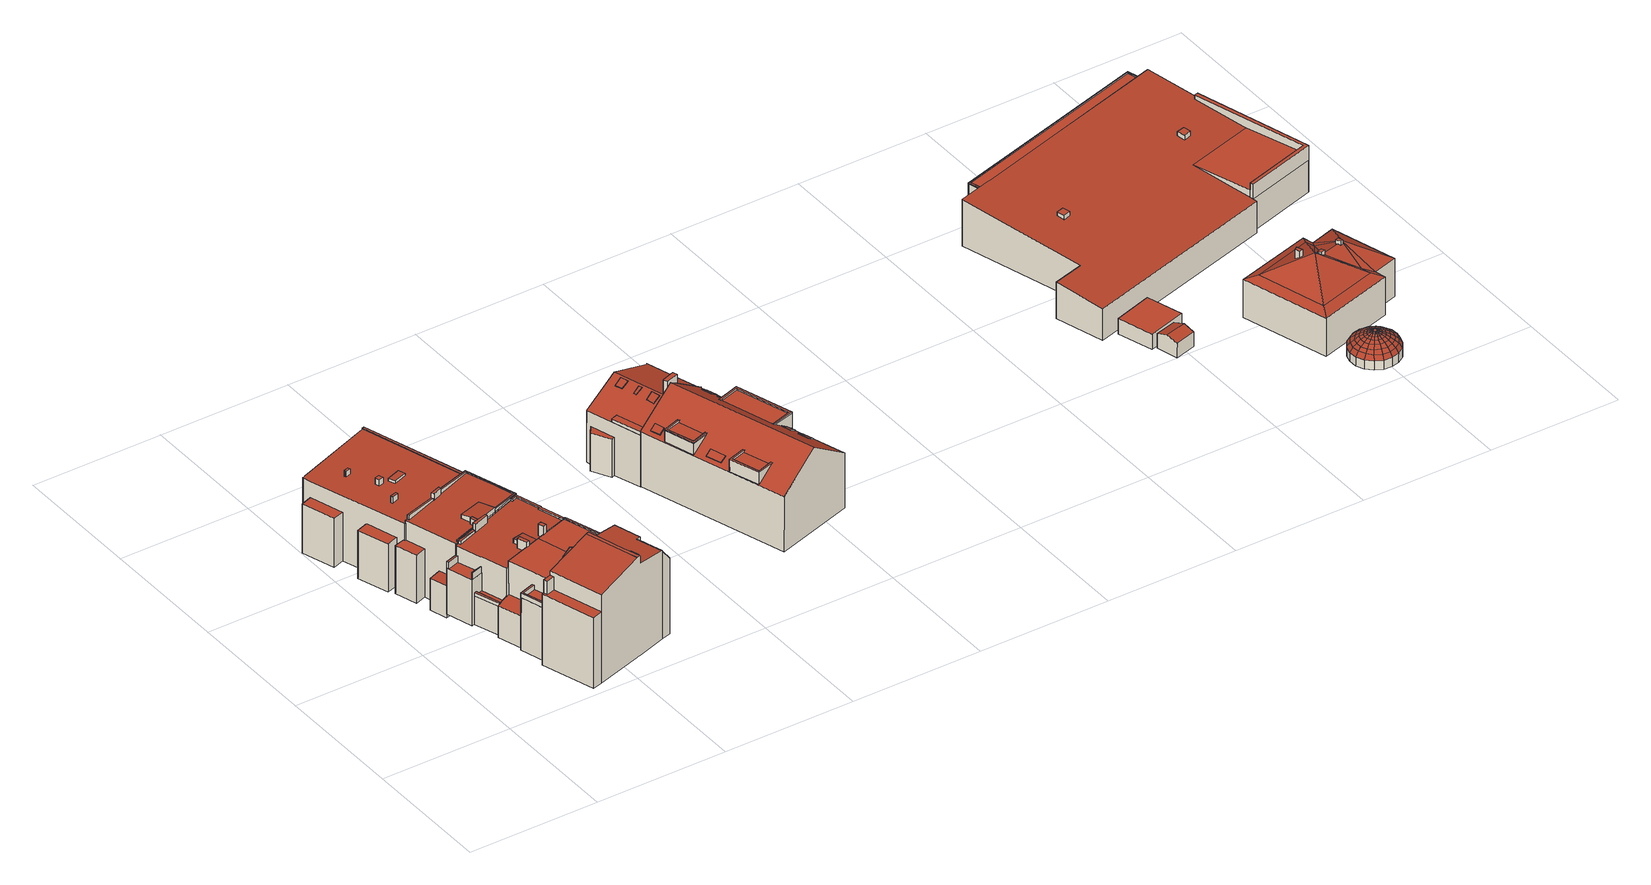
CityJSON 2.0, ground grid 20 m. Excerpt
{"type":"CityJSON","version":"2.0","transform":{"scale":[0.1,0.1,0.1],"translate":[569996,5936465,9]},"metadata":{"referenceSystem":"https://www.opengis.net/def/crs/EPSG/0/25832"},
"CityObjects":{
"building1":{"type":"Building","attributes":{"Grundfläche 2D":"140.501339","Grundhöhe NN":"10.313"},"children":["building1-1","building1-2","building1-3"],"geometry":[{"type":"Solid","lod":"3","boundaries":[[[[0,1,2,3,4,5,6]],[[7,0,6]],[[8,9,2,1,0,7,10,11,12,13]],[[14,15,16,17,18,19]],[[20,21,22,23,24,25,26,27]],[[28,29,30,31,32]],[[33,34,35,36,37,38,39]],[[12,11,18,17,8,13]],[[20,27,4,3,40,21]],[[41,42,43,31,19,18,11,10,7,6,5,4,27,44,45,46]],[[19,31,30,14]],[[14,30,29,15]],[[15,29,38,37,16]],[[37,47,48,49,50,21,40,3,2,9,8,17,16]],[[51,52,53,25,24,23,22,21,50,54]],[[26,25,53,55]],[[27,26,55,44]],[[34,33,56,57]],[[35,34,57,58]],[[47,37,36,35,58,59]],[[32,31,43,60]],[[39,28,32,60,56,33]],[[29,28,39,38]],[[41,46,45,44,55,53,52,51,54,50,49,48,47,59,58,57,56,60,43,42]]]],"semantics":{"surfaces":[{"type":"RoofSurface"},{"type":"WallSurface"},{"type":"GroundSurface"}],"values":[[0,0,0,0,0,0,0,1,1,1,1,1,1,1,1,1,1,1,1,1,1,1,1,2]]}}]},
"building1-1":{"type":"BuildingInstallation","parents":["building1"],"geometry":[{"type":"MultiSurface","lod":"3","boundaries":[[[61,62,63,64]],[[64,63,65]],[[61,64,65,66]],[[62,61,66]]],"semantics":{"surfaces":[{"type":"RoofSurface"},{"type":"WallSurface"}],"values":[0,1,1,1]}}]},
"building1-2":{"type":"BuildingInstallation","parents":["building1"],"geometry":[{"type":"MultiSurface","lod":"3","boundaries":[[[67,68,69,40,70,71,72]],[[21,40,69,20]],[[21,22,23,24,72,71,70,40]],[[72,24,73,67]],[[67,73,20,69,68]]],"semantics":{"surfaces":[{"type":"RoofSurface"},{"type":"WallSurface"}],"values":[0,1,1,1,1]}}]},
"building1-3":{"type":"BuildingInstallation","parents":["building1"],"geometry":[{"type":"MultiSurface","lod":"3","boundaries":[[[74,75,76,77]],[[77,76,78,79]],[[79,80,74,77]],[[75,74,80,81]],[[81,78,76,75]]],"semantics":{"surfaces":[{"type":"RoofSurface"},{"type":"WallSurface"}],"values":[0,1,1,1,1]}}]},
"building2":{"type":"Building","attributes":{"Grundfläche 2D":"118.192895","Grundhöhe NN":"10.357"},"children":["building2-1","building2-2","building2-3","building2-4","building2-5","building2-6","building2-7","building2-8","building2-9"],"geometry":[{"type":"Solid","lod":"3","boundaries":[[[[82,83,84,85,86,87,88,89,90,91]],[[92,93,94]],[[95,96,97,98,99,100,101,102,103,104,105,106,107,108,94,93,109,110]],[[108,107,108,94]],[[111,112,113,114,94,108,107]],[[115,116,117,118,119,120]],[[91,90,121,122]],[[83,82,91,122,123]],[[124,115,120,119,87,86,85,84,83,123,125]],[[94,114,126,127]],[[92,94,127,128]],[[93,92,128,129]],[[98,97,96,95,110,109,93,129,121,90,130]],[[89,88,87,119,118,101,100,99,98,130,90]],[[114,113,112,111,107,106,105,104,103,102,101,118,131,132,133,126]],[[116,115,124,134]],[[131,118,117,116,134,135]],[[121,129,128,127,126,133,132,131,135,134,124,125,123,122]]]],"semantics":{"surfaces":[{"type":"RoofSurface"},{"type":"WallSurface"},{"type":"GroundSurface"}],"values":[[0,0,0,0,0,0,1,1,1,1,1,1,1,1,1,1,1,2]]}}]},
"building2-1":{"type":"BuildingInstallation","parents":["building2"],"geometry":[{"type":"MultiSurface","lod":"3","boundaries":[[[136,137,138,130]],[[137,136,91,82]],[[138,137,82,89]],[[130,138,89,90]],[[136,130,90,91]]],"semantics":{"surfaces":[{"type":"RoofSurface"},{"type":"WallSurface"}],"values":[0,1,1,1,1]}}]},
"building2-2":{"type":"BuildingInstallation","parents":["building2"],"geometry":[{"type":"MultiSurface","lod":"3","boundaries":[[[139,140,141,142,143,144,145]],[[146,143,142,141,88,147]],[[146,84,144,143]],[[84,85,86,87,140,139,145,144]],[[140,87,88,141]]],"semantics":{"surfaces":[{"type":"RoofSurface"},{"type":"WallSurface"}],"values":[0,1,1,1,1]}}]},
"building2-3":{"type":"BuildingInstallation","parents":["building2"],"geometry":[{"type":"MultiSurface","lod":"3","boundaries":[[[148,149,150,151,152]],[[153,154,155,156,149,148,152]],[[150,149,156,157]],[[157,95,151,150]],[[151,95,96,153,152]]],"semantics":{"surfaces":[{"type":"RoofSurface"},{"type":"WallSurface"}],"values":[0,1,1,1,1]}}]},
"building2-4":{"type":"BuildingInstallation","parents":["building2"],"geometry":[{"type":"MultiSurface","lod":"3","boundaries":[[[158,159,160,161,162,163,164,165,166,167,168,169,170]],[[111,112,113,114,168,167,166,165]],[[114,94,169,168]],[[94,92,170,169]],[[92,93,158,170]],[[93,109,159,158]],[[109,171,160,159]],[[161,160,171,172]],[[173,162,161,172]],[[173,174,163,162]],[[164,163,174,108]],[[108,111,165,164]]],"semantics":{"surfaces":[{"type":"RoofSurface"},{"type":"WallSurface"}],"values":[0,1,1,1,1,1,1,1,1,1,1,1]}}]},
"building2-5":{"type":"BuildingInstallation","parents":["building2"],"geometry":[{"type":"MultiSurface","lod":"3","boundaries":[[[175,176,177,178]],[[105,106,177,176]],[[106,179,178,177]],[[175,178,179,180]],[[180,105,176,175]]],"semantics":{"surfaces":[{"type":"RoofSurface"},{"type":"WallSurface"}],"values":[0,1,1,1,1]}}]},
"building2-6":{"type":"BuildingInstallation","parents":["building2"],"geometry":[{"type":"MultiSurface","lod":"3","boundaries":[[[154,181,182]],[[153,181,154]],[[97,183,182,181]],[[154,182,183,155]],[[181,153,96,97]]],"semantics":{"surfaces":[{"type":"RoofSurface"},{"type":"WallSurface"}],"values":[0,0,1,1,1]}}]},
"building2-7":{"type":"BuildingInstallation","parents":["building2"],"geometry":[{"type":"MultiSurface","lod":"3","boundaries":[[[184,185,186,187]],[[188,189,187,186]],[[190,184,187,189,191]],[[190,102,185,184]],[[103,188,186,185,102]]],"semantics":{"surfaces":[{"type":"RoofSurface"},{"type":"WallSurface"}],"values":[0,1,1,1,1]}}]},
"building2-8":{"type":"BuildingInstallation","parents":["building2"],"geometry":[{"type":"MultiSurface","lod":"3","boundaries":[[[188,192,193,194,189]],[[104,195,193,192]],[[194,193,195,196]],[[191,189,194,196]],[[192,188,103,104]]],"semantics":{"surfaces":[{"type":"RoofSurface"},{"type":"WallSurface"}],"values":[0,1,1,1,1]}}]},
"building2-9":{"type":"BuildingInstallation","parents":["building2"],"geometry":[{"type":"MultiSurface","lod":"3","boundaries":[[[197,198,199,200]],[[200,199,115,116]],[[197,200,116,117]],[[198,197,117,120]],[[199,198,120,115]]],"semantics":{"surfaces":[{"type":"RoofSurface"},{"type":"WallSurface"}],"values":[0,1,1,1,1]}}]},
"building3":{"type":"Building","attributes":{"Grundfläche 2D":"124.914916","Grundhöhe NN":"10.316"},"children":["building3-1","building3-2","building3-3","building3-4"],"geometry":[{"type":"Solid","lod":"3","boundaries":[[[[201,202,203,204,205,206]],[[207,208,209,210,211,212,213,214,215,216,217]],[[216,217,216,215]],[[218,219,220,221,217,216,215,222,223,224,225,226,227,228]],[[229,228,227]],[[230,231,232,233,234,235]],[[236,237,238,239,240,241]],[[242,201,206,238,237,243]],[[202,201,242,51]],[[244,204,203,202,51,54]],[[59,225,224,223,222,215,214,213,212,204,244,49,48]],[[232,231,230,235,245,229,227,226,225,59,246]],[[229,245,235,247,248,228]],[[218,228,248,249]],[[250,239,209,208,207,217,221,220,219,218,249,251]],[[211,210,209,239,238,206,205,204,212]],[[233,232,246,252]],[[234,233,252,253]],[[235,234,253,247]],[[254,255,236,241,240,239,250,256]],[[237,236,255,243]],[[51,242,243,255,254,256,250,251,249,248,247,253,252,246,59,48,49,244,54]]]],"semantics":{"surfaces":[{"type":"RoofSurface"},{"type":"WallSurface"},{"type":"GroundSurface"}],"values":[[0,0,0,0,0,0,0,1,1,1,1,1,1,1,1,1,1,1,1,1,1,2]]}}]},
"building3-1":{"type":"BuildingInstallation","parents":["building3"],"geometry":[{"type":"MultiSurface","lod":"3","boundaries":[[[257,258,259,260,261,262]],[[206,201,260,259]],[[201,202,261,260]],[[202,203,262,261]],[[203,263,257,262]],[[258,257,263,205]],[[258,205,206,259]]],"semantics":{"surfaces":[{"type":"RoofSurface"},{"type":"WallSurface"}],"values":[0,1,1,1,1,1,1]}}]},
"building3-2":{"type":"BuildingInstallation","parents":["building3"],"geometry":[{"type":"MultiSurface","lod":"3","boundaries":[[[264,265,266,267]],[[268,269,270,271,266,265]],[[214,215,222,269,268,265,264,213]],[[222,272,270,269]],[[273,267,266,271,270,272,216]],[[273,213,264,267]]],"semantics":{"surfaces":[{"type":"RoofSurface"},{"type":"WallSurface"}],"values":[0,0,1,1,1,1]}}]},
"building3-3":{"type":"BuildingInstallation","parents":["building3"],"geometry":[{"type":"MultiSurface","lod":"3","boundaries":[[[274,275,276,277,278,279,280,281]],[[276,275,224,225]],[[225,226,227,229,277,276]],[[278,277,229,228]],[[279,278,228,218]],[[218,219,220,281,280,279]],[[224,275,274,281,220,282]]],"semantics":{"surfaces":[{"type":"RoofSurface"},{"type":"WallSurface"}],"values":[0,1,1,1,1,1,1]}}]},
"building3-4":{"type":"BuildingInstallation","parents":["building3"],"geometry":[{"type":"MultiSurface","lod":"3","boundaries":[[[283,284,285,286,287,245,288,289]],[[232,285,284,231]],[[232,233,286,285]],[[233,234,287,286]],[[234,235,245,287]],[[230,288,245,235]],[[230,290,289,288]],[[283,289,290,291]],[[291,231,284,283]]],"semantics":{"surfaces":[{"type":"RoofSurface"},{"type":"WallSurface"}],"values":[0,1,1,1,1,1,1,1,1]}}]},
"building4":{"type":"Building","attributes":{"Grundfläche 2D":"240.036186","Grundhöhe NN":"9.561"},"children":["building4-1","building4-2","building4-3","building4-4","building4-5"],"geometry":[{"type":"Solid","lod":"3","boundaries":[[[[292,293,294,295,296,297,298,299,300,301,302,303]],[[304,305,306,307]],[[308,309,310,311]],[[312,313,314,315]],[[316,317,318,319]],[[307,306,320,321]],[[304,307,321,322]],[[305,304,322,323]],[[308,311,324,325]],[[309,308,325,326]],[[310,309,326,327]],[[328,329,294,293,292,303,302,330,331]],[[306,305,323,332,318,317,333,334,335,297,296,295,294,329,320]],[[336,337,301,300,299,298,297,335,338]],[[315,314,339,324,311,310,327,330,302,301,337,340]],[[312,315,340,341]],[[313,312,341,342]],[[342,339,314,313]],[[319,318,332,343]],[[316,319,343,344]],[[317,316,344,333]],[[344,343,332,323,322,321,320,329,328,331,330,327,326,325,324,339,342,341,340,337,336,338,335,334,333]]]],"semantics":{"surfaces":[{"type":"RoofSurface"},{"type":"WallSurface"},{"type":"GroundSurface"}],"values":[[0,0,0,0,0,1,1,1,1,1,1,1,1,1,1,1,1,1,1,1,1,2]]}}]},
"building4-1":{"type":"BuildingInstallation","parents":["building4"],"geometry":[{"type":"MultiSurface","lod":"3","boundaries":[[[345,346,347,348]],[[349,350,348,347]],[[345,348,350,351]],[[351,352,346,345]],[[347,346,352,349]]],"semantics":{"surfaces":[{"type":"RoofSurface"},{"type":"WallSurface"}],"values":[0,1,1,1,1]}}]},
"building4-2":{"type":"BuildingInstallation","parents":["building4"],"geometry":[{"type":"MultiSurface","lod":"3","boundaries":[[[353,354,355,356]],[[356,355,357,358]],[[353,356,358,359]],[[354,353,359,360]],[[355,354,360,357]]],"semantics":{"surfaces":[{"type":"RoofSurface"},{"type":"WallSurface"}],"values":[0,1,1,1,1]}}]},
"building4-3":{"type":"BuildingInstallation","parents":["building4"],"geometry":[{"type":"MultiSurface","lod":"3","boundaries":[[[361,362,363,364,365]],[[299,300,301,362,361,365]],[[301,302,363,362]],[[302,303,364,363]],[[303,299,365,364]]],"semantics":{"surfaces":[{"type":"RoofSurface"},{"type":"WallSurface"}],"values":[0,1,1,1,1]}}]},
"building4-4":{"type":"BuildingInstallation","parents":["building4"],"geometry":[{"type":"MultiSurface","lod":"3","boundaries":[[[366,367,368,369]],[[369,368,370,371]],[[366,369,371,372]],[[367,366,372,373]],[[368,367,373,370]]],"semantics":{"surfaces":[{"type":"RoofSurface"},{"type":"WallSurface"}],"values":[0,1,1,1,1]}}]},
"building4-5":{"type":"BuildingInstallation","parents":["building4"],"geometry":[{"type":"MultiSurface","lod":"3","boundaries":[[[374,375,376,377]],[[377,376,378,379]],[[374,377,379,380]],[[375,374,380,381]],[[376,375,381,378]]],"semantics":{"surfaces":[{"type":"RoofSurface"},{"type":"WallSurface"}],"values":[0,1,1,1,1]}}]},
"building5":{"type":"Building","attributes":{"Grundfläche 2D":"123.749176","Grundhöhe NN":"9.791"},"children":["building5-1","building5-2","building5-3","building5-4","building5-5","building5-6"],"geometry":[{"type":"Solid","lod":"3","boundaries":[[[[382,383,384,385,386,387,388,389,390,391,159,392,393,394,395,396]],[[397,398,399,400,401]],[[402,403,404,405,406]],[[407,408,409,410,411,412]],[[399,398,413,414]],[[400,399,414,415]],[[416,397,401,400,415,417]],[[404,403,418,419]],[[405,404,419,420]],[[406,405,420,421]],[[422,418,403,402,406,386,385,384,408,407]],[[392,159,391,390,389,388,387,386,406,421,423,424]],[[397,394,393,392,424,413,398]],[[384,383,382,396,395,394,397,416,425,408]],[[409,408,425,426]],[[410,409,426,427]],[[411,410,427,428]],[[412,411,428,429]],[[429,422,407,412]],[[415,414,413,424,423,421,420,419,418,422,429,428,427,426,425,416,417]]]],"semantics":{"surfaces":[{"type":"RoofSurface"},{"type":"WallSurface"},{"type":"GroundSurface"}],"values":[[0,0,0,0,1,1,1,1,1,1,1,1,1,1,1,1,1,1,1,2]]}}]},
"building5-1":{"type":"BuildingInstallation","parents":["building5"],"geometry":[{"type":"MultiSurface","lod":"3","boundaries":[[[430,431,432,433]],[[430,433,382,383]],[[383,434,431,430]],[[432,431,434,435]]],"semantics":{"surfaces":[{"type":"RoofSurface"},{"type":"WallSurface"}],"values":[0,1,1,1]}}]},
"building5-2":{"type":"BuildingInstallation","parents":["building5"],"geometry":[{"type":"MultiSurface","lod":"3","boundaries":[[[436,437,181,153]],[[438,181,437]],[[436,153,439]],[[387,388,389,439,153,181]],[[438,437,436,440,441]],[[441,387,181,438]]],"semantics":{"surfaces":[{"type":"RoofSurface"},{"type":"WallSurface"}],"values":[0,0,0,1,1,1]}}]},
"building5-3":{"type":"BuildingInstallation","parents":["building5"],"geometry":[{"type":"MultiSurface","lod":"3","boundaries":[[[442,443,444,445,446,447]],[[433,432,435,448,445,444,443]],[[446,445,448,449]],[[450,451,452,442,447,446,449]],[[396,382,433,443,442,452]]],"semantics":{"surfaces":[{"type":"RoofSurface"},{"type":"WallSurface"}],"values":[0,1,1,1,1]}}]},
"building5-4":{"type":"BuildingInstallation","parents":["building5"],"geometry":[{"type":"MultiSurface","lod":"3","boundaries":[[[453,454,455,456,457,458]],[[459,460,461,462,453,458,457]],[[389,390,456,455,439]],[[459,457,456]],[[440,436,439,455,454,453,462]]],"semantics":{"surfaces":[{"type":"RoofSurface"},{"type":"WallSurface"}],"values":[0,1,1,1,1]}}]},
"building5-5":{"type":"BuildingInstallation","parents":["building5"],"geometry":[{"type":"MultiSurface","lod":"3","boundaries":[[[463,452,451,464,465,466,467,468,469,470,471,472,473]],[[464,451,450,474]],[[474,475,465,464]],[[475,476,466,465]],[[476,477,478,479,480,481,471,470,469,468,467,466]],[[159,392,473,472,391]],[[393,394,463,473,392]],[[395,396,452,463,394]]],"semantics":{"surfaces":[{"type":"RoofSurface"},{"type":"WallSurface"}],"values":[0,1,1,1,1,1,1,1]}}]},
"building5-6":{"type":"BuildingInstallation","parents":["building5"],"geometry":[{"type":"MultiSurface","lod":"3","boundaries":[[[482,483,484,460,459,456,485,486]],[[390,391,472,486,485,456]],[[472,471,481,487,483,482,486]],[[484,483,487,488]],[[460,484,488,461]]],"semantics":{"surfaces":[{"type":"RoofSurface"},{"type":"WallSurface"}],"values":[0,1,1,1,1]}}]},
"building6":{"type":"Building","attributes":{"Grundfläche 2D":"307.124323","Grundhöhe NN":"9.996"},"children":["building6-1","building6-2","building6-3","building6-4","building6-5","building6-6","building6-7","building6-8","building6-9"],"geometry":[{"type":"MultiSurface","lod":"3","boundaries":[[[489,490,491,492]],[[493,494,495,496]],[[497,498,499,500,501,502,503,493,496,504,505,506,507]],[[500,499,508,509,510,511],[512,490,489,513,514,515],[516,517,518,519,520,521]],[[521,520,522,523]],[[524,525,526,527]],[[528,529,505,504]],[[502,530,531,503]],[[531,530,529,528]],[[517,516,532]],[[518,533,519]],[[533,518,517,532]],[[534,509,508,499,498,497,507,535]],[[511,510,509,534,536]],[[501,500,511,536,537]],[[502,501,537,538]],[[530,502,538,539]],[[526,540,541,529,530,539,542,527]],[[505,529,541,543]],[[507,506,505,543,535]],[[524,527,542,544]],[[525,524,544,545]],[[526,525,545,540]],[[535,543,541,540,545,544,542,539,538,537,536,534]]],"semantics":{"surfaces":[{"type":"RoofSurface"},{"type":"WallSurface"},{"type":"GroundSurface"}],"values":[0,0,0,0,0,0,1,1,1,1,1,1,1,1,1,1,1,1,1,1,1,1,1,2]}}]},
"building6-1":{"type":"BuildingInstallation","parents":["building6"],"geometry":[{"type":"MultiSurface","lod":"3","boundaries":[[[546,547,548,549,550,551,552,553]],[[503,531,549,548]],[[531,528,550,549]],[[550,528,504,551]],[[495,553,552,496]],[[546,553,495,494]],[[547,546,494,493]]],"semantics":{"surfaces":[{"type":"RoofSurface"},{"type":"WallSurface"}],"values":[0,1,1,1,1,1,1]}}]},
"building6-2":{"type":"BuildingInstallation","parents":["building6"],"geometry":[{"type":"MultiSurface","lod":"3","boundaries":[[[554,555,556,557]],[[556,555,558,559]],[[557,556,559,560]],[[554,557,560,561]],[[561,558,555,554]]],"semantics":{"surfaces":[{"type":"RoofSurface"},{"type":"WallSurface"}],"values":[0,1,1,1,1]}}]},
"building6-3":{"type":"BuildingInstallation","parents":["building6"],"geometry":[{"type":"MultiSurface","lod":"3","boundaries":[[[562,563,564,565,566,567,568,569]],[[565,564,532,516]],[[523,567,566,521]],[[568,567,523,522]],[[569,568,522,520]],[[519,533,563,562]],[[533,532,564,563]]],"semantics":{"surfaces":[{"type":"RoofSurface"},{"type":"WallSurface"}],"values":[0,1,1,1,1,1,1]}}]},
"building6-4":{"type":"BuildingInstallation","parents":["building6"],"geometry":[{"type":"MultiSurface","lod":"3","boundaries":[[[570,571,572,573,574]],[[575,576,574,573]],[[577,578,579,572,571,570]],[[573,572,579,575]],[[577,570,574,576]]],"semantics":{"surfaces":[{"type":"RoofSurface"},{"type":"WallSurface"}],"values":[0,1,1,1,1]}}]},
"building6-5":{"type":"BuildingInstallation","parents":["building6"],"geometry":[{"type":"MultiSurface","lod":"3","boundaries":[[[580,581,582,583]],[[583,582,584,585]],[[580,583,585,586]],[[586,587,581,580]],[[582,581,587,584]]],"semantics":{"surfaces":[{"type":"RoofSurface"},{"type":"WallSurface"}],"values":[0,1,1,1,1]}}]},
"building6-6":{"type":"BuildingInstallation","parents":["building6"],"geometry":[{"type":"MultiSurface","lod":"3","boundaries":[[[588,589,590,591,592,593,594,595]],[[513,591,590,514]],[[492,593,592,489]],[[594,593,492,491]],[[595,594,491,490]],[[512,515,589,588]],[[589,515,514,590]]],"semantics":{"surfaces":[{"type":"RoofSurface"},{"type":"WallSurface"}],"values":[0,1,1,1,1,1,1]}}]},
"building6-7":{"type":"BuildingInstallation","parents":["building6"],"geometry":[{"type":"MultiSurface","lod":"3","boundaries":[[[596,597,598,599]],[[599,598,600,601]],[[598,597,602,600]],[[596,599,601,603]],[[597,596,603,602]]],"semantics":{"surfaces":[{"type":"RoofSurface"},{"type":"WallSurface"}],"values":[0,1,1,1,1]}}]},
"building6-8":{"type":"BuildingInstallation","parents":["building6"],"geometry":[{"type":"MultiSurface","lod":"3","boundaries":[[[604,605,606,607]],[[607,606,608,609]],[[604,607,609,610]],[[605,604,610,611]],[[606,605,611,608]]],"semantics":{"surfaces":[{"type":"RoofSurface"},{"type":"WallSurface"}],"values":[0,1,1,1,1]}}]},
"building6-9":{"type":"BuildingInstallation","parents":["building6"],"geometry":[{"type":"MultiSurface","lod":"3","boundaries":[[[612,613,614,615]],[[616,617,615,614]],[[612,615,617,618]],[[613,612,618,619]],[[614,613,619,616]]],"semantics":{"surfaces":[{"type":"RoofSurface"},{"type":"WallSurface"}],"values":[0,1,1,1,1]}}]},
"building7":{"type":"Building","attributes":{"Grundfläche 2D":"115.506710","Grundhöhe NN":"9.944"},"children":["building7-1","building7-2","building7-3","building7-4","building7-5"],"geometry":[{"type":"MultiSurface","lod":"3","boundaries":[[[620,621,622,623]],[[624,625,626,627,628,629,630,631,622,632]],[[633,634,635,627,626,625,624,636,637,638,639]],[[640,641,642,643]],[[621,620,630,631]],[[621,631,622]],[[623,630,620]],[[644,631,630,629,645,646,647]],[[624,632,622,631,644,648,637,636]],[[639,638,637,648,649,650,633]],[[645,629,628,627,635,634,633,650,651]],[[646,652,643,642]],[[652,653,640,643]],[[653,647,641,640]],[[647,646,642,641]],[[653,652,646,645,651,650,649,648,644,647]]],"semantics":{"surfaces":[{"type":"RoofSurface"},{"type":"WallSurface"},{"type":"GroundSurface"}],"values":[0,0,0,0,1,1,1,1,1,1,1,1,1,1,1,2]}}]},
"building7-1":{"type":"BuildingInstallation","parents":["building7"],"geometry":[{"type":"MultiSurface","lod":"3","boundaries":[[[654,655,656,657,658]],[[659,660,661,656,655,654]],[[661,662,657,656]],[[662,663,658,657]],[[659,654,658,663]]],"semantics":{"surfaces":[{"type":"RoofSurface"},{"type":"WallSurface"}],"values":[0,1,1,1,1]}}]},
"building7-2":{"type":"BuildingInstallation","parents":["building7"],"geometry":[{"type":"MultiSurface","lod":"3","boundaries":[[[664,665,666,667]],[[664,667,668]],[[665,664,668,669]],[[665,669,666]]],"semantics":{"surfaces":[{"type":"RoofSurface"},{"type":"WallSurface"}],"values":[0,1,1,1]}}]},
"building7-3":{"type":"BuildingInstallation","parents":["building7"],"geometry":[{"type":"MultiSurface","lod":"3","boundaries":[[[670,671,672,673]],[[674,675,673,672]],[[670,673,675,676]],[[676,677,671,670]],[[672,671,677,674]]],"semantics":{"surfaces":[{"type":"RoofSurface"},{"type":"WallSurface"}],"values":[0,1,1,1,1]}}]},
"building7-4":{"type":"BuildingInstallation","parents":["building7"],"geometry":[{"type":"MultiSurface","lod":"3","boundaries":[[[678,679,680,681,682]],[[679,632,624,636,680]],[[636,683,681,680]],[[625,684,678,682,681,683]],[[684,632,679,678]]],"semantics":{"surfaces":[{"type":"RoofSurface"},{"type":"WallSurface"}],"values":[0,1,1,1,1]}}]},
"building7-5":{"type":"BuildingInstallation","parents":["building7"],"geometry":[{"type":"MultiSurface","lod":"3","boundaries":[[[685,686,687,688]],[[689,690,688,687]],[[690,691,685,688]],[[691,692,686,685]],[[692,689,687,686]],[[692,691,690,689]]],"semantics":{"surfaces":[{"type":"RoofSurface"},{"type":"WallSurface"},{"type":"OuterCeilingSurface"}],"values":[0,1,1,1,1,2]}}]},
"building8":{"type":"Building","attributes":{"Grundfläche 2D":"11.469877","Grundhöhe NN":"10.815"},"geometry":[{"type":"Solid","lod":"3","boundaries":[[[[693,694,695,696]],[[697,694,693,698]],[[696,695,699,700]],[[698,693,696,700,701]],[[697,698,701,702]],[[699,695,694,697,702]],[[700,699,702,701]]]],"semantics":{"surfaces":[{"type":"RoofSurface"},{"type":"WallSurface"},{"type":"GroundSurface"}],"values":[[0,0,1,1,1,1,2]]}}]},
"building9":{"type":"Building","attributes":{"Grundfläche 2D":"34.690739","Grundhöhe NN":"10.815"},"geometry":[{"type":"Solid","lod":"3","boundaries":[[[[703,704,705,706]],[[707,708,706,705]],[[708,709,703,706]],[[709,710,704,703]],[[710,707,705,704]],[[710,709,708,707]]]],"semantics":{"surfaces":[{"type":"RoofSurface"},{"type":"WallSurface"},{"type":"GroundSurface"}],"values":[[0,1,1,1,1,2]]}}]},
"building10":{"type":"Building","attributes":{"Grundfläche 2D":"41.773919","Grundhöhe NN":"10.898"},"geometry":[{"type":"Solid","lod":"3","boundaries":[[[[711,712,713,714]],[[715,711,714,716]],[[712,717,718,713]],[[717,719,720,718]],[[721,715,716,722]],[[723,721,722,724]],[[725,723,724,726]],[[727,725,726,728]],[[729,727,728,730]],[[731,729,730,732]],[[733,731,732,734]],[[735,733,734,736]],[[737,735,736,738]],[[739,737,738,740]],[[741,739,740,742]],[[743,741,742,744]],[[745,743,744,746]],[[719,745,746,720]],[[747,748,749,750]],[[751,747,750,752]],[[748,753,754,749]],[[753,755,756,754]],[[755,757,758,756]],[[757,759,760,758]],[[759,761,762,760]],[[761,763,764,762]],[[763,765,766,764]],[[765,767,768,766]],[[767,769,770,768]],[[771,772,773,774,775,752,750,749,754,756,758,760,762,764,766,768,770,776]],[[769,777,776,770]],[[777,778,771,776]],[[778,779,772,771]],[[779,780,773,772]],[[780,781,774,773]],[[781,782,775,774]],[[782,751,752,775]],[[783,784,712,711]],[[784,785,717,712]],[[786,783,711,715]],[[787,786,715,721]],[[788,787,721,723]],[[789,788,723,725]],[[790,789,725,727]],[[791,790,727,729]],[[792,791,729,731]],[[793,792,731,733]],[[794,793,733,735]],[[795,794,735,737]],[[796,795,737,739]],[[797,796,739,741]],[[798,797,741,743]],[[799,798,743,745]],[[800,799,745,719]],[[785,800,719,717]],[[801,802,784,783]],[[802,803,785,784]],[[804,801,783,786]],[[805,804,786,787]],[[806,805,787,788]],[[807,806,788,789]],[[808,807,789,790]],[[809,808,790,791]],[[810,809,791,792]],[[811,810,792,793]],[[812,811,793,794]],[[813,812,794,795]],[[814,813,795,796]],[[815,814,796,797]],[[816,815,797,798]],[[817,816,798,799]],[[818,817,799,800]],[[803,818,800,785]],[[819,820,802,801]],[[820,821,803,802]],[[822,819,801,804]],[[823,822,804,805]],[[824,823,805,806]],[[825,824,806,807]],[[826,825,807,808]],[[827,826,808,809]],[[828,827,809,810]],[[829,828,810,811]],[[830,829,811,812]],[[831,830,812,813]],[[832,831,813,814]],[[833,832,814,815]],[[834,833,815,816]],[[835,834,816,817]],[[836,835,817,818]],[[821,836,818,803]],[[837,838,820,819]],[[838,839,821,820]],[[840,837,819,822]],[[841,840,822,823]],[[842,841,823,824]],[[843,842,824,825]],[[844,843,825,826]],[[845,844,826,827]],[[846,845,827,828]],[[847,846,828,829]],[[848,847,829,830]],[[849,848,830,831]],[[850,849,831,832]],[[851,850,832,833]],[[852,851,833,834]],[[853,852,834,835]],[[854,853,835,836]],[[839,854,836,821]],[[747,751,838,837]],[[751,782,839,838]],[[748,747,837,840]],[[753,748,840,841]],[[755,753,841,842]],[[757,755,842,843]],[[759,757,843,844]],[[761,759,844,845]],[[763,761,845,846]],[[765,763,846,847]],[[767,765,847,848]],[[769,767,848,849]],[[777,769,849,850]],[[778,777,850,851]],[[779,778,851,852]],[[780,779,852,853]],[[781,780,853,854]],[[782,781,854,839]],[[855,856,714,713]],[[856,857,716,714]],[[857,858,722,716]],[[858,859,724,722]],[[859,860,726,724]],[[860,861,728,726]],[[861,862,730,728]],[[862,863,732,730]],[[863,864,734,732]],[[864,865,736,734]],[[865,866,738,736]],[[866,867,740,738]],[[867,868,742,740]],[[868,869,744,742]],[[869,870,746,744]],[[870,871,720,746]],[[872,855,713,718]],[[871,872,718,720]],[[865,864,863,862,861,860,859,858,857,856,855,872,871,870,869,868,867,866]]]],"semantics":{"surfaces":[{"type":"RoofSurface"},{"type":"WallSurface"},{"type":"GroundSurface"}],"values":[[0,0,0,0,0,0,0,0,0,0,0,0,0,0,0,0,0,0,0,0,0,0,0,0,0,0,0,0,0,0,0,0,0,0,0,0,0,0,0,0,0,0,0,0,0,0,0,0,0,0,0,0,0,0,0,0,0,0,0,0,0,0,0,0,0,0,0,0,0,0,0,0,0,0,0,0,0,0,0,0,0,0,0,0,0,0,0,0,0,0,0,0,0,0,0,0,0,0,0,0,0,0,0,0,0,0,0,0,0,0,0,0,0,0,0,0,0,0,0,0,0,0,0,0,0,0,0,1,1,1,1,1,1,1,1,1,1,1,1,1,1,1,1,1,1,2]]}}]},
"building11":{"type":"Building","attributes":{"Grundfläche 2D":"213.430112","Grundhöhe NN":"10.898"},"children":["building11-1","building11-2","building11-3"],"geometry":[{"type":"Solid","lod":"3","boundaries":[[[[873,874,875,876]],[[877,873,876,878]],[[874,879,880,875]],[[881,882,880,879]],[[883,884,881]],[[881,884,882]],[[885,884,883]],[[886,884,885]],[[886,877,878,887]],[[887,884,886]],[[878,888,887]],[[884,887,889,890,891]],[[887,888,889]],[[878,876,892,888]],[[875,892,876]],[[882,893,880]],[[892,875,880,893,894]],[[890,889,882,884,891]],[[895,896,894,893,882,889]],[[889,888,894,896,895]],[[894,888,892]],[[897,898,899,900]],[[874,873,901,902]],[[879,874,902,903]],[[881,879,903,904]],[[883,881,904,905]],[[885,883,905,906]],[[900,886,885,906,907,897]],[[886,900,899,877]],[[877,899,908,901,873]],[[898,897,907,909]],[[899,898,909,908]],[[901,908,909,907,906,905,904,903,902]]]],"semantics":{"surfaces":[{"type":"RoofSurface"},{"type":"WallSurface"},{"type":"GroundSurface"}],"values":[[0,0,0,0,0,0,0,0,0,0,0,0,0,0,0,0,0,0,0,0,0,0,1,1,1,1,1,1,1,1,1,1,2]]}}]},
"building11-1":{"type":"BuildingInstallation","parents":["building11"],"geometry":[{"type":"MultiSurface","lod":"3","boundaries":[[[910,911,912,913]],[[913,912,914,915]],[[910,913,915,916]],[[911,910,916,917]],[[912,911,917,914]]],"semantics":{"surfaces":[{"type":"RoofSurface"},{"type":"WallSurface"}],"values":[0,1,1,1,1]}}]},
"building11-2":{"type":"BuildingInstallation","parents":["building11"],"geometry":[{"type":"MultiSurface","lod":"3","boundaries":[[[918,919,920,921,922,923]],[[920,919,918,924,896,925]],[[922,921,920,925,926,927]],[[895,923,922,927]],[[895,924,918,923]]],"semantics":{"surfaces":[{"type":"RoofSurface"},{"type":"WallSurface"}],"values":[0,1,1,1,1]}}]},
"building11-3":{"type":"BuildingInstallation","parents":["building11"],"geometry":[{"type":"MultiSurface","lod":"3","boundaries":[[[928,929,930,931,932]],[[930,929,928,933,890,934]],[[935,933,928,932]],[[934,936,931,930]],[[891,935,932,931,936]]],"semantics":{"surfaces":[{"type":"RoofSurface"},{"type":"WallSurface"}],"values":[0,1,1,1,1]}}]},
"building12":{"type":"Building","attributes":{"Grundfläche 2D":"1181.327956","Grundhöhe NN":"9.944"},"children":["building12-1","building12-2","building12-3"],"geometry":[{"type":"Solid","lod":"3","boundaries":[[[[937,938,939,940,941,942]],[[943,944,945,946]],[[947,948,949,950,951,952,953,954,955,956,957,943,946,958,959,960]],[[961,962,963,964,965,966]],[[967,939,938,955]],[[967,968,959,940,939]],[[959,958,941,940]],[[941,958,946,945,942]],[[945,944,937,942]],[[955,938,937,944,956]],[[944,943,957,956]],[[960,959,968,967,969,970]],[[960,970,962,971]],[[947,960,971,962,961,966,965,972,973,950,949,948]],[[951,950,973,974]],[[952,951,974,975]],[[953,952,975,976]],[[954,953,976,977]],[[955,954,977,978]],[[967,955,978,969]],[[963,962,970,979]],[[964,963,979,980]],[[965,964,980,972]],[[969,978,977,976,975,974,973,972,980,979,970]]]],"semantics":{"surfaces":[{"type":"RoofSurface"},{"type":"WallSurface"},{"type":"GroundSurface"}],"values":[[0,0,0,0,1,1,1,1,1,1,1,1,1,1,1,1,1,1,1,1,1,1,1,2]]}}]},
"building12-1":{"type":"BuildingInstallation","parents":["building12"],"geometry":[{"type":"MultiSurface","lod":"3","boundaries":[[[981,982,983,984]],[[984,983,985,986]],[[981,984,986,987]],[[982,981,987,988]],[[983,982,988,985]]],"semantics":{"surfaces":[{"type":"RoofSurface"},{"type":"WallSurface"}],"values":[0,1,1,1,1]}}]},
"building12-2":{"type":"BuildingInstallation","parents":["building12"],"geometry":[{"type":"MultiSurface","lod":"3","boundaries":[[[989,990,991,992]],[[992,991,993,994]],[[989,992,994,995]],[[990,989,995,996]],[[991,990,996,993]]],"semantics":{"surfaces":[{"type":"RoofSurface"},{"type":"WallSurface"}],"values":[0,1,1,1,1]}}]},
"building12-3":{"type":"BuildingInstallation","parents":["building12"],"geometry":[{"type":"MultiSurface","lod":"3","boundaries":[[[997,998,999,1000,1001,971,1002,1003]],[[962,971,1001,961]],[[962,963,1002,971]],[[963,964,1003,1002]],[[964,965,997,1003]],[[966,998,997,965]],[[966,1004,999,998]],[[1000,999,1004,1005]],[[1005,961,1001,1000]]],"semantics":{"surfaces":[{"type":"RoofSurface"},{"type":"WallSurface"}],"values":[0,1,1,1,1,1,1,1,1]}}]}
},
"vertices":[
[218,45,170],[214,57,170],[197,113,170],[126,92,152],[151,10,152],[205,26,166],[221,31,170],[222,32,170],[202,115,170],[201,115,170],[226,33,170],[227,33,170],[223,46,170],[219,58,170],[258,87,153],[265,89,152],[253,130,152],[202,115,158],[227,33,158],[271,47,153],[128,86,125],[126,92,125],[121,90,125],[118,89,125],[113,88,125],[110,87,125],[135,5,125],[151,10,125],[273,92,133],[265,89,143],[258,87,152],[271,47,152],[285,51,133],[275,84,125],[287,88,125],[273,137,125],[256,132,125],[253,130,125],[265,89,125],[273,92,125],[126,92,146],[226,33,13],[227,33,13],[271,47,13],[151,10,13],[221,31,13],[222,32,13],[253,130,13],[202,115,13],[201,115,13],[126,92,13],[118,89,13],[113,88,13],[110,87,13],[121,90,13],[135,5,13],[275,84,13],[287,88,13],[273,137,13],[256,132,13],[285,51,13],
[233,63,158],[223,59,158],[227,47,158],[237,51,158],[237,51,157],[233,63,157],
[115,82,146],[120,83,146],[128,86,146],[121,90,146],[118,89,146],[113,88,146],[115,82,125],
[277,63,139],[271,83,139],[263,80,151],[269,60,151],[263,80,150],[269,60,150],[277,63,138],[271,83,138],
[73,246,87],[84,209,87],[85,209,87],[88,210,87],[91,211,87],[103,215,87],[102,216,87],[91,252,87],[90,255,87],[72,250,87],[222,252,121],[210,292,121],[221,252,121],[148,273,116],[124,266,115],[95,257,112],[90,255,112],[102,216,112],[103,215,112],[115,175,112],[155,188,115],[160,189,115],[178,195,117],[189,198,117],[194,200,118],[229,211,120],[227,220,120],[199,289,120],[168,279,118],[230,211,120],[231,211,120],[232,211,120],[233,212,121],[88,210,59],[101,171,59],[103,172,59],[115,175,59],[103,215,59],[91,211,59],[90,255,14],[72,250,14],[84,209,14],[88,210,14],[85,209,14],[233,212,14],[221,252,14],[222,252,14],[210,292,14],[90,255,97],[115,175,14],[231,211,14],[232,211,14],[101,171,14],[103,172,14],
[72,250,97],[73,246,97],[91,252,97],
[91,211,97],[103,215,97],[102,216,97],[90,213,97],[85,211,97],[85,209,97],[88,210,97],[85,211,87],[90,213,87],
[125,262,128],[125,261,128],[149,269,128],[148,273,128],[124,266,128],[124,266,118],[125,262,118],[125,262,115],[125,261,115],[149,269,116],
[210,292,123],[199,289,123],[200,286,123],[208,289,123],[219,252,123],[217,252,123],[227,220,123],[230,211,123],[231,211,123],[232,211,123],[233,212,123],[221,252,123],[222,252,123],[200,286,120],[208,289,120],[219,252,120],[217,252,120],
[186,207,136],[189,198,136],[194,200,136],[191,208,136],[191,208,118],[186,207,117],
[95,257,117],[96,253,117],[96,253,112],
[150,202,130],[155,188,130],[160,189,130],[155,204,130],[160,189,122],[155,204,122],[150,202,115],[155,204,115],
[178,195,120],[171,220,120],[152,214,122],[171,220,117],[152,214,115],
[103,172,65],[91,211,65],[88,210,65],[101,171,65],
[106,130,96],[118,89,96],[121,90,96],[143,97,96],[131,135,96],[130,138,96],[160,189,123],[155,188,123],[118,176,122],[130,138,122],[131,135,122],[143,97,122],[186,110,123],[201,115,123],[202,115,123],[193,143,123],[178,195,123],[231,211,124],[230,211,124],[229,211,124],[194,200,124],[215,119,123],[253,130,124],[254,131,124],[256,132,124],[244,170,124],[234,205,124],[231,209,124],[232,209,124],[234,205,67],[243,174,67],[244,170,67],[259,174,67],[247,214,67],[232,209,67],[98,170,63],[110,132,63],[130,138,70],[118,176,70],[103,172,64],[101,171,64],[106,130,13],[110,132,13],[143,97,13],[232,209,75],[244,170,13],[232,209,13],[231,209,13],[231,211,13],[118,176,13],[230,211,13],[259,174,13],[247,214,13],[101,171,13],[98,170,13],[103,172,13],
[109,128,103],[131,135,103],[130,138,103],[106,130,103],[118,89,103],[121,90,103],[109,128,96],
[186,110,127],[201,115,134],[192,143,134],[177,138,127],[202,115,134],[215,119,127],[206,147,127],[193,143,134],[206,147,123],[177,138,123],
[231,204,126],[254,131,126],[256,132,126],[232,209,126],[231,209,126],[231,211,126],[230,211,126],[229,211,126],[231,204,124],
[253,177,75],[243,174,75],[244,170,75],[259,174,75],[247,214,75],[234,205,75],[244,208,75],[244,208,67],[253,177,67],
[20,498,109],[18,497,109],[16,497,109],[19,484,109],[65,337,109],[65,335,109],[66,336,109],[183,372,117],[185,372,118],[186,373,118],[137,534,118],[134,533,117],[18,428,83],[35,433,83],[19,484,83],[2,478,83],[168,469,53],[159,500,53],[148,497,53],[157,466,53],[186,413,54],[176,445,54],[165,441,54],[175,409,54],[44,343,82],[61,348,82],[47,396,82],[29,390,82],[19,484,6],[2,478,6],[18,428,6],[35,433,6],[157,466,6],[168,469,6],[159,500,6],[148,497,6],[18,497,6],[16,497,6],[137,534,6],[134,533,6],[47,396,6],[61,348,6],[65,337,6],[65,335,6],[185,372,6],[186,373,6],[66,336,6],[165,441,6],[175,409,6],[186,413,6],[176,445,6],[29,390,6],[44,343,6],
[103,413,117],[123,419,118],[119,429,118],[99,423,117],[119,429,114],[99,423,113],[103,413,113],[123,419,114],
[77,381,121],[87,384,121],[86,387,121],[76,384,121],[86,387,111],[76,384,110],[77,381,110],[87,384,111],
[185,372,119],[186,373,119],[137,534,119],[134,533,119],[183,372,119],
[61,463,120],[68,465,120],[67,469,120],[60,466,120],[67,469,112],[60,466,111],[61,463,111],[68,465,112],
[84,421,122],[91,423,122],[89,430,122],[82,428,122],[89,430,112],[82,428,112],[84,421,112],[91,423,112],
[117,351,118],[70,337,114],[66,336,114],[90,257,114],[90,255,114],[95,257,114],[124,266,117],[131,268,117],[135,269,118],[168,279,120],[210,292,124],[197,332,124],[185,372,124],[183,372,124],[132,356,119],[185,372,57],[197,332,57],[214,337,57],[202,377,57],[186,373,57],[90,257,60],[82,281,60],[64,276,58],[72,250,58],[90,255,60],[75,304,84],[66,336,84],[65,335,84],[65,337,84],[48,332,84],[58,298,84],[197,332,8],[214,337,8],[202,377,8],[185,372,8],[186,373,8],[82,281,8],[64,276,8],[72,250,8],[90,255,8],[75,304,8],[124,266,8],[210,292,8],[66,336,8],[65,335,8],[65,337,8],[48,332,8],[58,298,8],
[70,337,121],[71,334,121],[118,348,121],[117,351,121],[71,334,114],[118,348,118],
[131,270,118],[123,268,118],[94,259,117],[131,268,118],[131,270,117],[94,259,114],
[132,356,129],[117,351,129],[118,348,129],[119,347,129],[133,352,129],[133,353,129],[119,347,118],[133,352,119],[133,353,119],[133,353,125],[132,356,125],
[128,278,127],[131,270,127],[131,268,127],[135,269,127],[132,279,127],[131,279,127],[132,279,126],[131,279,126],[131,279,117],[128,278,117],
[185,372,125],[184,368,125],[198,325,125],[207,294,125],[206,293,125],[199,291,125],[198,291,125],[170,282,125],[167,281,125],[168,279,125],[210,292,125],[184,368,124],[198,325,124],[207,294,124],[206,293,123],[199,291,123],[198,291,123],[170,282,120],[167,281,120],
[167,281,127],[160,305,124],[126,295,124],[148,273,127],[168,279,127],[160,305,120],[126,295,117],
[526,173,115],[513,214,115],[491,207,115],[504,166,115],[581,244,115],[610,253,115],[585,335,115],[556,326,115],[564,386,98],[517,372,131],[504,368,140],[574,142,140],[634,160,97],[607,249,97],[582,242,115],[555,329,115],[580,337,97],[568,375,97],[564,386,97],[444,349,98],[444,349,97],[447,337,97],[514,123,97],[512,217,115],[527,171,115],[502,163,98],[487,209,98],[495,273,115],[470,266,98],[456,312,98],[481,320,115],[482,317,115],[494,276,115],[459,310,115],[472,269,115],[609,285,43],[602,309,43],[596,308,45],[604,283,45],[587,339,115],[587,339,92],[614,251,92],[614,251,115],[470,266,115],[456,312,115],[444,349,10],[564,386,10],[514,123,10],[634,160,10],[607,249,10],[614,251,10],[596,308,10],[587,339,10],[604,283,10],[580,337,10],[609,285,10],[602,309,10],
[610,253,117],[578,243,117],[579,241,117],[614,251,117],[587,339,117],[552,328,117],[553,325,117],[585,335,117],
[461,341,108],[452,338,102],[457,323,102],[465,326,108],[452,338,101],[457,323,101],[465,326,107],[461,341,107],
[483,321,117],[456,312,117],[470,266,117],[497,274,117],[496,277,117],[472,269,117],[459,310,117],[484,318,117],
[571,349,101],[563,346,107],[562,346,108],[566,333,108],[575,336,101],[566,333,107],[575,336,100],[571,349,100],[563,346,106],[562,346,107],
[606,202,108],[616,205,101],[611,221,101],[601,218,108],[611,221,100],[601,218,107],[606,202,107],[616,205,100],
[514,218,117],[487,209,117],[502,163,117],[529,171,117],[528,174,117],[504,166,117],[491,207,117],[515,215,117],
[597,230,108],[607,234,101],[603,247,101],[593,244,108],[603,247,100],[593,244,107],[607,234,100],[597,230,107],
[495,229,108],[488,253,108],[479,250,102],[487,227,102],[479,250,101],[487,227,101],[495,229,107],[488,253,107],
[559,355,108],[569,358,101],[564,373,101],[554,370,108],[564,373,100],[554,370,107],[559,355,107],[569,358,100],
[430,395,96],[444,349,96],[454,352,96],[440,398,96],[499,366,120],[497,373,120],[480,428,120],[473,452,120],[456,446,111],[418,435,91],[430,395,91],[444,349,91],[498,366,119],[538,472,96],[536,471,96],[485,455,116],[517,372,113],[564,386,96],[563,389,96],[551,427,96],[426,388,69],[431,390,69],[420,428,69],[411,416,69],[444,349,9],[418,435,9],[420,428,9],[431,390,9],[564,386,9],[563,389,9],[538,472,9],[536,471,9],[411,416,9],[426,388,9],
[474,438,119],[469,436,117],[462,434,113],[466,423,113],[477,426,119],[474,438,118],[469,436,116],[462,434,112],[466,423,112],[477,426,118],
[484,404,119],[482,409,119],[472,406,113],[473,401,113],[484,404,118],[482,409,118],
[481,373,113],[492,376,119],[489,389,119],[478,385,113],[489,389,118],[478,385,112],[481,373,112],[492,376,118],
[495,372,145],[498,366,145],[517,372,145],[515,379,145],[497,373,145],[515,379,113],[495,372,119],
[590,397,39],[578,436,39],[551,427,44],[563,389,44],[551,427,37],[563,389,37],[590,397,37],[578,436,37],
[1168,202,47],[1201,211,47],[1196,228,41],[1164,219,41],[1205,195,41],[1173,186,41],[1196,228,18],[1164,219,18],[1173,186,18],[1205,195,18],
[1157,220,42],[1215,237,42],[1199,292,42],[1141,274,42],[1199,292,18],[1141,274,18],[1157,220,18],[1215,237,18],
[1366,72,40],[1376,78,40],[1374,82,33],[1363,75,33],[1360,63,40],[1356,65,33],[1387,81,40],[1386,85,33],[1398,79,40],[1399,84,33],[1356,52,40],[1352,53,33],[1357,41,40],[1353,40,33],[1362,31,40],[1358,28,33],[1369,22,40],[1367,19,33],[1379,17,40],[1378,13,33],[1390,16,40],[1391,12,33],[1401,19,40],[1403,15,33],[1411,25,40],[1414,22,33],[1417,34,40],[1421,32,33],[1421,45,40],[1425,44,33],[1420,56,40],[1424,57,33],[1415,66,40],[1419,69,33],[1408,74,40],[1410,78,33],[1384,53,55],[1383,51,55],[1386,50,56],[1387,50,56],[1386,54,55],[1387,51,56],[1382,49,55],[1386,49,56],[1383,47,55],[1386,48,56],[1383,45,55],[1386,47,56],[1385,43,55],[1387,46,56],[1387,42,55],[1388,46,56],[1389,42,55],[1389,45,56],[1391,43,55],[1390,46,56],[1393,44,55],[1391,46,56],[1394,46,55],[1391,47,56],[1391,49,56],[1391,50,56],[1390,51,56],[1389,51,56],[1388,51,56],[1391,48,56],[1395,48,55],[1394,50,55],[1394,52,55],[1392,53,55],[1390,54,55],[1388,54,55],[1370,68,44],[1378,73,44],[1387,75,44],[1364,60,44],[1362,51,44],[1362,42,44],[1366,33,44],[1372,27,44],[1381,23,44],[1390,21,44],[1399,24,44],[1407,29,44],[1413,36,44],[1415,45,44],[1415,55,44],[1411,63,44],[1405,70,44],[1396,74,44],[1374,63,48],[1380,67,48],[1387,69,48],[1370,58,48],[1368,51,48],[1368,43,48],[1371,37,48],[1376,32,48],[1383,28,48],[1390,28,48],[1397,29,48],[1403,33,48],[1407,39,48],[1409,46,48],[1409,53,48],[1406,60,48],[1401,65,48],[1394,68,48],[1378,59,51],[1382,62,51],[1388,63,51],[1375,55,51],[1373,50,51],[1374,45,51],[1376,40,51],[1379,36,51],[1384,34,51],[1389,33,51],[1395,34,51],[1399,37,51],[1402,42,51],[1404,47,51],[1403,52,51],[1401,57,51],[1398,60,51],[1393,63,51],[1381,56,53],[1384,58,53],[1388,59,53],[1379,53,53],[1378,50,53],[1378,46,53],[1380,43,53],[1382,40,53],[1386,38,53],[1389,38,53],[1393,39,53],[1396,41,53],[1398,44,53],[1399,47,53],[1399,51,53],[1397,54,53],[1395,57,53],[1391,58,53],[1374,82,19],[1363,75,19],[1356,65,19],[1352,53,19],[1353,40,19],[1358,28,19],[1367,19,19],[1378,13,19],[1391,12,19],[1403,15,19],[1414,22,19],[1421,32,19],[1425,44,19],[1424,57,19],[1419,69,19],[1410,78,19],[1399,84,19],[1386,85,19],
[1294,212,79],[1333,79,79],[1341,96,86],[1311,201,86],[1411,245,79],[1403,228,86],[1449,113,79],[1433,123,86],[1445,129,79],[1429,138,86],[1482,140,79],[1426,179,107],[1453,240,79],[1415,229,79],[1407,214,86],[1374,166,117],[1389,168,107],[1418,176,107],[1423,178,107],[1372,162,119],[1383,155,113],[1376,160,117],[1385,166,110],[1379,162,115],[1451,239,49],[1446,256,49],[1411,245,49],[1415,229,49],[1294,212,19],[1333,79,19],[1449,113,19],[1445,129,19],[1482,140,19],[1453,240,19],[1451,239,19],[1411,245,19],[1446,256,19],
[1364,178,118],[1361,187,118],[1357,185,118],[1359,177,118],[1357,185,103],[1359,177,108],[1364,178,108],[1361,187,103],
[1378,164,118],[1379,162,118],[1380,159,118],[1386,161,118],[1387,161,118],[1385,166,118],[1378,164,115],[1380,159,115],[1386,161,111],[1387,161,110],
[1417,180,112],[1418,176,112],[1420,173,112],[1424,174,112],[1422,181,112],[1417,180,105],[1420,173,105],[1422,181,105],[1424,174,105],
[1421,381,83],[1422,376,83],[1531,408,83],[1479,586,83],[1474,585,83],[1525,412,83],[1394,472,69],[1421,381,72],[1525,412,72],[1498,502,69],[1454,666,83],[1147,576,83],[1145,576,83],[1093,561,83],[1148,371,67],[1101,358,67],[1123,283,59],[1424,370,59],[1422,376,60],[1421,381,60],[1402,445,67],[1474,585,76],[1479,586,76],[1456,666,83],[1454,666,63],[1456,666,63],[1446,698,64],[1135,608,64],[1145,576,63],[1147,576,63],[1531,408,60],[1511,477,67],[1531,408,9],[1456,666,9],[1456,666,65],[1145,576,9],[1093,561,9],[1148,371,9],[1101,358,9],[1123,283,9],[1424,370,9],[1422,376,9],[1446,698,9],[1135,608,9],
[1426,525,80],[1423,536,80],[1411,533,80],[1414,521,80],[1411,533,74],[1414,521,72],[1426,525,72],[1423,536,74],
[1195,464,80],[1192,475,80],[1181,472,80],[1184,460,80],[1181,472,74],[1184,460,73],[1195,464,73],[1192,475,74],
[1145,576,65],[1147,576,65],[1138,607,65],[1445,696,65],[1454,666,65],[1446,698,65],[1135,608,65],[1138,607,64],[1445,696,64]
]}
